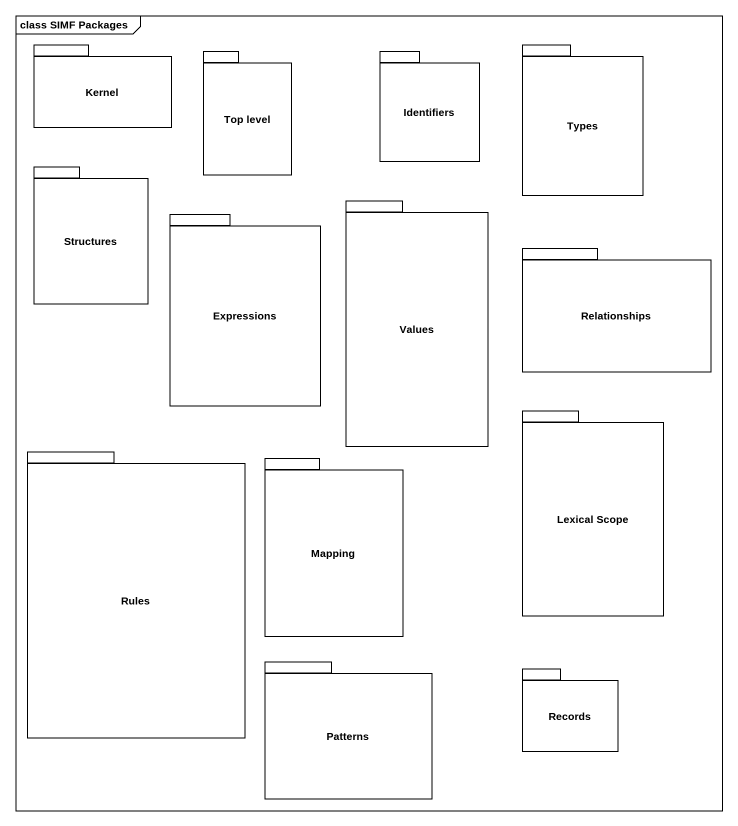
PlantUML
@startuml
mainframe class SIMF Packages
package Kernel {
}
package "Top level" as Top_level {
}
package Identifiers {
}
package Types {
}
package Structures {
}
package Values {
}
package Expressions {
}
package Relationships {
}
package "Lexical Scope" as Lexical_Scope {
}
package Rules {
}
package Mapping {
}
package Patterns {
}
package Records {
}
@enduml
